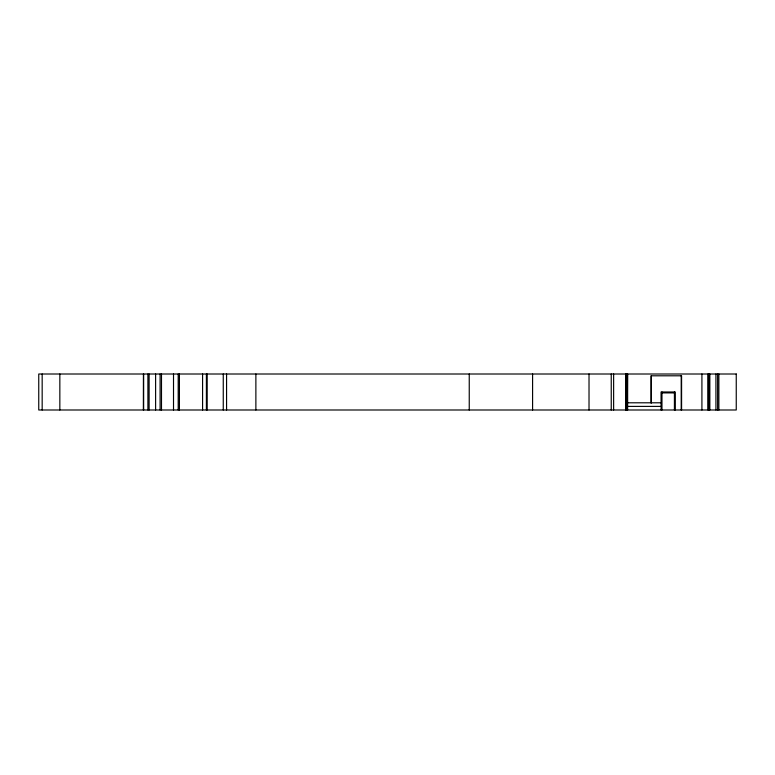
<?xml version="1.0" encoding="UTF-8"?>
<svg xmlns="http://www.w3.org/2000/svg" width="775" height="775" viewBox="0 0 775 775"><rect width="100%" height="100%" fill="white"/><g stroke="black" fill="none" stroke-linecap="round" stroke-linejoin="round"><path stroke-width="1.16" d="M661.966 392.896L674.415 392.896M627.634 402.797L661.104 402.797M627.634 406.4L661.104 406.4M718.871 374.005L718.871 409.994M717.631 374.005L717.631 409.994M715.926 374.005L715.926 409.994M709.842 374.005L709.842 409.994M708.941 374.005L708.941 409.994M708.757 374.005L708.757 409.994M708.369 374.005L708.369 409.994M707.992 374.005L707.992 409.994M701.917 374.005L701.917 409.994M681.583 409.994L681.583 375.798L651 375.798L651 402.923M681.206 375.798L681.206 409.994M675.316 409.994L675.316 391.995L661.065 391.995L661.104 409.994M674.415 391.995L674.415 409.994M661.966 391.995L661.966 409.994M651.378 375.798L651.378 402.923M627.634 374.005L627.634 409.994M627.488 374.005L627.382 402.797M626.733 374.005L626.723 409.994M626.694 374.005L626.597 409.994L626.442 374.005M626.345 374.005L626.345 409.994M626.113 374.005L626.229 409.994M625.987 374.005L625.987 409.994M625.861 374.005L625.861 409.994M625.735 374.005L625.735 409.994M613.626 374.005L613.626 409.994M611.243 374.005L611.243 409.994M589.019 374.005L589.019 409.994M532.59 374.005L532.59 409.994M469.243 374.005L469.243 409.994M255.876 374.005L255.876 409.994M226.571 374.005L226.571 409.994M223.258 374.005L223.258 409.994M207.187 374.005L207.187 409.994M206.402 374.005L206.402 409.994M202.585 374.005L202.585 409.994M179.412 374.005L179.412 409.994M178.202 374.005L178.202 409.994M173.513 374.005L173.513 409.994M161.491 374.005L161.491 409.994M160.105 374.005L160.105 409.994M155.61 374.005L155.61 409.994M149.11 374.005L149.11 409.994M147.899 374.005L147.899 409.994M143.646 374.005L143.646 409.994M143.423 374.005L143.365 409.994M59.84 374.005L59.84 409.994M42.17 374.005L42.17 409.994M736.25 374.005L38.75 374.005L38.75 409.994L736.25 409.994L736.25 374.005"/></g></svg>
